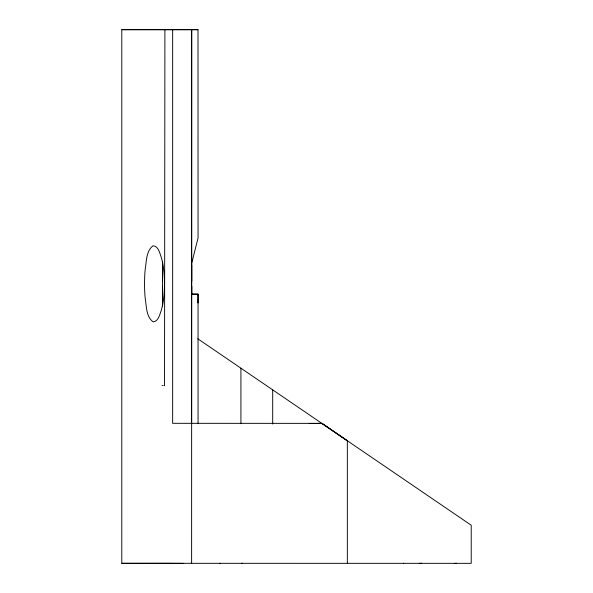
<?xml version="1.0" encoding="UTF-8"?>
<svg xmlns="http://www.w3.org/2000/svg" width="593" height="593" viewBox="0 0 593 593"><rect width="100%" height="100%" fill="white"/><g stroke="black" fill="none" stroke-linecap="round" stroke-linejoin="round"><path stroke-width="0.89" d="M197.751 338.759L471.213 525.22L471.213 563.335L121.787 563.313L121.795 29.68L198.003 29.657L198.055 237.904L191.702 263.314M164.535 385.457L164.906 29.702M172.652 29.702L172.652 423.313L321.925 423.372L347.276 440.718M191.621 423.32L191.665 29.672M191.621 563.35L191.702 29.702M198.055 423.728L198.055 294.032L191.702 294.032L191.702 286.197M240.928 423.721L240.928 368.201M272.691 424.017L272.691 389.86M164.491 282.557L164.58 279.918M121.787 563.313L172.57 563.283M455.298 563.335L454.72 563.328M456.38 563.313L455.513 563.313M421.037 563.32L421.645 563.32L419.207 563.32M198.055 29.702L121.795 29.68M162.104 385.457L162.853 385.457M163.972 385.457L164.602 385.457M309.22 423.432L321.925 423.358L347.335 440.769L347.335 563.35M219.447 563.328L220.27 563.328M403.388 563.313L403.714 563.313M172.645 563.343L183.141 563.35M164.483 285.307L164.572 287.768M198.055 295.017L198.055 294.284L191.643 294.239L191.643 286.152M197.995 299.858L198.055 302.83M197.995 301.896L197.995 302.786M191.702 264.789L191.702 281.423M191.702 294.284L191.702 295.017M191.643 264.745L191.643 281.379M162.578 264.789L162.578 267.725M162.578 299.902L162.578 302.83M197.995 294.239L198.055 299.902M162.578 281.423L162.578 261.35L162.571 306.27L162.571 286.197M164.513 283.817C164.446 292.757 163.705 301.77 161.259 310.398C159.717 314.401 158.442 321.569 153.098 321.851C145.9 316.64 146.582 305.818 145.129 297.842A37.337 7.917 90 0 1 145.129 269.778C146.582 261.802 145.9 250.98 153.098 245.769C158.62 246.139 159.813 253.574 161.415 257.725C163.705 266.213 164.454 275.041 164.513 283.817M242.011 563.313L242.463 563.32L242.011 563.313"/></g></svg>
